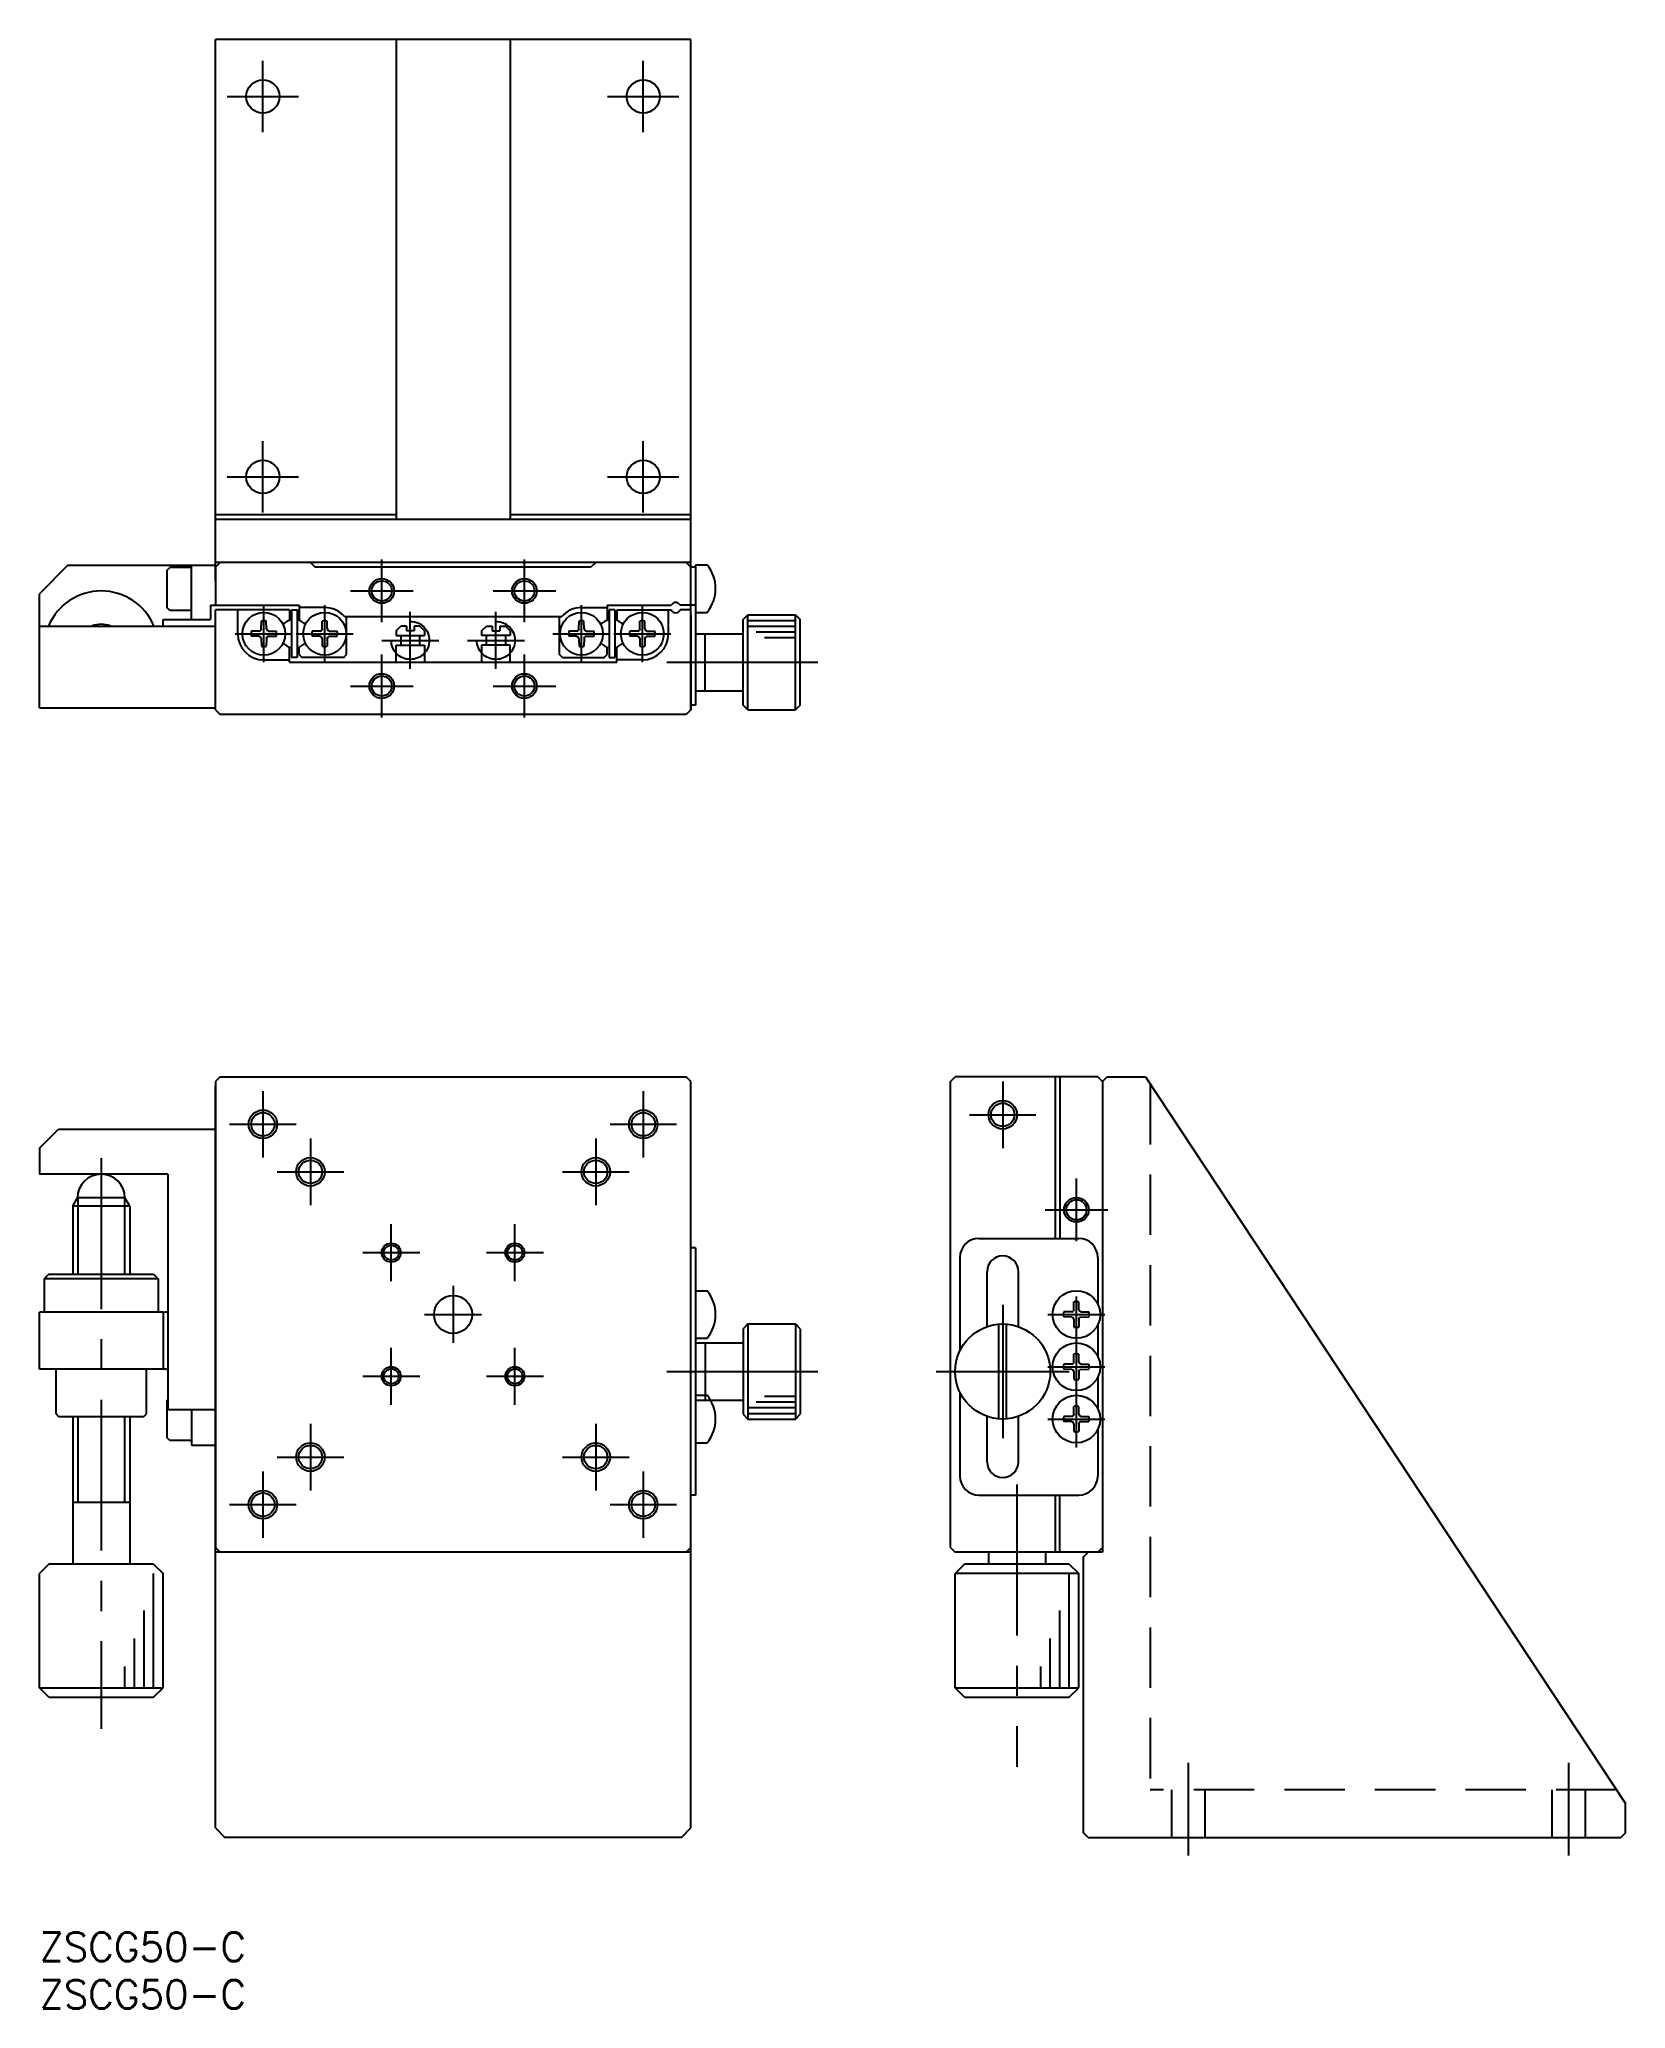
# Model space of a CAD drawing. Extents: x 0 to 167, y -8 to 199.
import ezdxf

# ---------------------------------------------------------------- set-up
doc = ezdxf.new("R2010")
doc.units = 0
doc.header["$LTSCALE"] = 0.5
doc.linetypes.add('CENTER', pattern=[50.8, 31.75, -6.35, 6.35, -6.35])
doc.linetypes.add('DASHED', pattern=[19.05, 12.7, -6.35])
for name, color, linetype in [('MSM_CENTER', 1, 'CENTER'), ('MSM_CONTINUOUS', 7, 'CONTINUOUS'), ('MSM_DASHED', 4, 'DASHED'), ('MSM_NARROW', 5, 'CONTINUOUS'), ('MSM_PART_NUMBER', 7, 'CONTINUOUS')]:
    doc.layers.add(name, color=color, linetype=linetype)
doc.styles.get("Standard").update_dxf_attribs({"font": 'txt.shx', "height": 3, "bigfont": 'bigfont.shx'})

# ---------------------------------------------------------------- blocks, each defined once
blk = doc.blocks.new('*U2')
at = {"layer": 'MSM_PART_NUMBER'}
blk.add_text('ZSCG50-C', height=3, dxfattribs=at).set_placement((0, -3))
blk = doc.blocks.new('*U3')
at = {"layer": 'MSM_PART_NUMBER'}
blk.add_text('ZSCG50-C', height=3, dxfattribs=at).set_placement((0, -8))

msp = doc.modelspace()

# ---------------------------------------------------------------- linework, layer by layer
at = {"layer": 'MSM_CENTER'}
for p, q in [((23.5, 189.34), (23.5, 196.84)), ((63.5, 189.34), (63.5, 196.84)), ((19.75, 193.09), (27.25, 193.09)), ((59.75, 193.09), (67.25, 193.09)), ((23.5, 149.34), (23.5, 156.84)), ((63.5, 149.34), (63.5, 156.84)), ((19.75, 153.09), (27.25, 153.09)), ((59.75, 153.09), (67.25, 153.09)), ((36, 137.79), (36, 144.39)), ((51, 137.79), (51, 144.39)), ((32.7, 141.09), (39.3, 141.09)), ((47.7, 141.09), (54.3, 141.09)), ((23.6, 133.59), (23.6, 139.59)), ((30, 133.59), (30, 139.59)), ((39, 132.89), (39, 138.89)), ((48, 132.89), (48, 138.89)), ((57, 133.59), (57, 139.59)), ((63.4, 133.59), (63.4, 139.59)), ((20.6, 136.59), (26.6, 136.59)), ((27, 136.59), (33, 136.59)), ((36, 135.89), (42, 135.89)), ((45, 135.89), (51, 135.89)), ((54, 136.59), (60, 136.59)), ((60.4, 136.59), (66.4, 136.59)), ((36, 127.79), (36, 134.39)), ((51, 127.79), (51, 134.39)), ((65.98, 133.59), (83.87, 133.59)), ((32.7, 131.09), (39.3, 131.09)), ((47.7, 131.09), (54.3, 131.09)), ((101.29, 89.5), (101.29, 82.5)), ((23.5, 88.5), (23.5, 81.5)), ((63.5, 88.5), (63.5, 81.5)), ((20, 85), (27, 85)), ((20, 85), (27, 85)), ((60, 85), (67, 85)), ((60, 85), (67, 85)), ((97.79, 86), (104.79, 86)), ((28.5, 83.5), (28.5, 76.5)), ((58.5, 83.5), (58.5, 76.5)), ((6.5, 81.44), (6.5, 21.44)), ((25, 80), (32, 80)), ((55, 80), (62, 80)), ((109.04, 72.7), (109.04, 79.3)), ((105.74, 76), (112.34, 76)), ((37, 68.5), (37, 74.5)), ((50, 68.5), (50, 74.5)), ((34, 71.5), (40, 71.5)), ((47, 71.5), (53, 71.5)), ((43.5, 68), (43.5, 62)), ((109.04, 51), (109.04, 68)), ((40.5, 65), (46.5, 65)), ((101.29, 66), (101.29, 52)), ((106.04, 65), (112.04, 65)), ((37, 55.5), (37, 61.5)), ((50, 55.5), (50, 61.5)), ((34, 58.5), (40, 58.5)), ((47, 58.5), (53, 58.5)), ((65.98, 59), (83.87, 59)), ((94.29, 59), (108.29, 59)), ((106.04, 59.5), (112.04, 59.5)), ((106.04, 54), (112.04, 54)), ((28.5, 53.5), (28.5, 46.5)), ((58.5, 53.5), (58.5, 46.5)), ((25, 50), (32, 50)), ((55, 50), (62, 50)), ((23.5, 48.5), (23.5, 41.5)), ((63.5, 48.5), (63.5, 41.5)), ((102.79, 47.11), (102.79, 17.42)), ((20, 45), (27, 45)), ((60, 45), (67, 45)), ((120.79, 17.85), (120.79, 8.09)), ((160.79, 17.85), (160.79, 8.09))]:
    msp.add_line(p, q, dxfattribs=at)
at = {"layer": 'MSM_CONTINUOUS'}
for p, q in [((18.5, 142.09), (18.5, 199.09)), ((68.5, 199.09), (18.5, 199.09)), ((37.5, 199.09), (37.5, 148.59)), ((49.5, 199.09), (49.5, 148.59)), ((68.5, 142.09), (68.5, 199.09)), ((37.5, 149.09), (18.5, 149.09)), ((68.5, 148.59), (18.5, 148.59)), ((68.5, 149.09), (49.5, 149.09)), ((3, 143.79), (0, 140.79)), ((3, 143.79), (18.5, 143.79)), ((13.4, 143.24), (13.7, 143.54)), ((13.4, 143.24), (13.4, 139.34)), ((16, 143.54), (13.7, 143.54)), ((16, 138.09), (16, 143.79)), ((68.5, 144.09), (18.5, 144.09)), ((19, 144.09), (18.5, 143.59)), ((18.5, 143.59), (18.5, 139.59)), ((28.5, 144.09), (29, 143.59)), ((58, 143.59), (29, 143.59)), ((58.5, 144.09), (58, 143.59)), ((68, 144.09), (68.5, 143.59)), ((68.5, 139.59), (68.5, 143.59)), ((69, 143.59), (68.5, 143.59)), ((69, 143.84), (69, 129.09)), ((69, 143.84), (70.22, 143.84)), ((0, 128.79), (0, 140.79)), ((13.7, 139.04), (13.4, 139.34)), ((16, 139.04), (13.7, 139.04)), ((18, 139.59), (18.5, 139.59)), ((18, 139.59), (18, 138.09)), ((18.5, 139.59), (27.3, 139.59)), ((18.5, 128.59), (18.5, 139.09)), ((26.3, 139.09), (18.5, 139.09)), ((20.85, 136.59), (20.85, 139.09)), ((26.3, 139.09), (26.3, 138.01)), ((26.5, 139.09), (26.5, 134.09)), ((26.5, 139.09), (27.1, 139.09)), ((27.1, 139.09), (27.1, 134.09)), ((27.3, 139.59), (27.3, 138.01)), ((30, 139.34), (27.3, 139.34)), ((57, 139.34), (59.7, 139.34)), ((59.7, 139.59), (66.44, 139.59)), ((59.7, 139.59), (59.7, 138.01)), ((60.5, 139.09), (59.9, 139.09)), ((59.9, 139.09), (59.9, 134.09)), ((60.5, 139.09), (60.5, 134.09)), ((60.7, 139.09), (66.44, 139.09)), ((60.7, 139.09), (60.7, 138.01)), ((66.15, 136.59), (66.15, 139.09)), ((69, 139.59), (67.36, 139.59)), ((68.5, 139.09), (67.36, 139.09)), ((68.5, 128.59), (68.5, 139.59)), ((69, 138.84), (70.22, 138.84)), ((0, 137.39), (18.5, 137.39)), ((13, 138.09), (18, 138.09)), ((13, 137.39), (13, 138.09)), ((23.12, 136.87), (22.28, 136.85)), ((23.12, 136.87), (23.25, 136.93)), ((23.33, 137.09), (23.25, 136.93)), ((23.33, 137.09), (23.34, 137.92)), ((23.87, 137.09), (23.86, 137.92)), ((23.87, 137.09), (23.95, 136.93)), ((24.08, 136.87), (23.95, 136.93)), ((24.08, 136.87), (24.92, 136.85)), ((29.52, 136.87), (28.68, 136.85)), ((29.52, 136.87), (29.65, 136.93)), ((29.73, 137.09), (29.65, 136.93)), ((29.73, 137.09), (29.74, 137.92)), ((30.27, 137.09), (30.26, 137.92)), ((30.27, 137.09), (30.35, 136.93)), ((30.48, 136.87), (30.35, 136.93)), ((30.48, 136.87), (31.32, 136.85)), ((32.08, 138.39), (54.92, 138.39)), ((32.3, 134.39), (32.3, 138.39)), ((37.5, 136.89), (38, 137.39)), ((37.5, 136.89), (37.5, 136.39)), ((38.6, 137.39), (38, 137.39)), ((38.6, 137.39), (38.6, 136.89)), ((39.4, 136.89), (38.6, 136.89)), ((40, 137.39), (39.4, 137.39)), ((39.4, 137.39), (39.4, 136.89)), ((40.5, 136.89), (40, 137.39)), ((40.5, 136.89), (40.5, 136.39)), ((46.5, 136.89), (47, 137.39)), ((46.5, 136.89), (46.5, 136.39)), ((47, 137.39), (47.6, 137.39)), ((47.6, 137.39), (47.6, 136.89)), ((47.6, 136.89), (48.4, 136.89)), ((48.4, 137.39), (49, 137.39)), ((48.4, 137.39), (48.4, 136.89)), ((49.5, 136.89), (49, 137.39)), ((49.5, 136.89), (49.5, 136.39)), ((54.7, 134.39), (54.7, 138.39)), ((56.52, 136.87), (55.68, 136.85)), ((56.52, 136.87), (56.65, 136.93)), ((56.73, 137.09), (56.65, 136.93)), ((56.73, 137.09), (56.74, 137.92)), ((57.27, 137.09), (57.26, 137.92)), ((57.27, 137.09), (57.35, 136.93)), ((57.48, 136.87), (57.35, 136.93)), ((57.48, 136.87), (58.32, 136.85)), ((62.92, 136.87), (62.08, 136.85)), ((62.92, 136.87), (63.05, 136.93)), ((63.13, 137.09), (63.05, 136.93)), ((63.13, 137.09), (63.14, 137.92)), ((63.67, 137.09), (63.66, 137.92)), ((63.67, 137.09), (63.75, 136.93)), ((63.88, 136.87), (63.75, 136.93)), ((63.88, 136.87), (64.72, 136.85)), ((68.5, 138.59), (68.5, 128.59)), ((74, 138.09), (74.5, 138.59)), ((74, 129.09), (74, 138.09)), ((74.5, 128.59), (74.5, 138.59)), ((74.5, 138.59), (79.5, 138.59)), ((79.5, 128.59), (79.5, 138.59)), ((79.5, 138.59), (80, 138.09)), ((80, 129.09), (80, 138.09)), ((23.12, 136.32), (22.28, 136.33)), ((23.12, 136.32), (23.25, 136.26)), ((23.33, 136.1), (23.25, 136.26)), ((23.33, 136.1), (23.34, 135.27)), ((23.87, 136.1), (23.86, 135.27)), ((23.87, 136.1), (23.95, 136.26)), ((24.08, 136.32), (23.95, 136.26)), ((24.08, 136.32), (24.92, 136.33)), ((26.3, 133.59), (26.3, 135.18)), ((27.3, 134.39), (27.3, 135.18)), ((29.52, 136.32), (28.68, 136.33)), ((29.52, 136.32), (29.65, 136.26)), ((29.73, 136.1), (29.65, 136.26)), ((29.73, 136.1), (29.74, 135.27)), ((30.27, 136.1), (30.26, 135.27)), ((30.27, 136.1), (30.35, 136.26)), ((30.48, 136.32), (30.35, 136.26)), ((30.48, 136.32), (31.32, 136.33)), ((37.5, 136.39), (40.5, 136.39)), ((37.5, 135.39), (40.5, 135.39)), ((37.5, 133.59), (37.5, 135.39)), ((38, 136.39), (38, 135.39)), ((40, 135.39), (40, 136.39)), ((40.5, 135.39), (40.5, 133.59)), ((49.5, 136.39), (46.5, 136.39)), ((49.5, 135.39), (46.5, 135.39)), ((46.5, 135.39), (46.5, 133.59)), ((47, 135.39), (47, 136.39)), ((49, 136.39), (49, 135.39)), ((49.5, 133.59), (49.5, 135.39)), ((56.52, 136.32), (55.68, 136.33)), ((56.52, 136.32), (56.65, 136.26)), ((56.73, 136.1), (56.65, 136.26)), ((56.73, 136.1), (56.74, 135.27)), ((57.27, 136.1), (57.26, 135.27)), ((57.27, 136.1), (57.35, 136.26)), ((57.48, 136.32), (57.35, 136.26)), ((57.48, 136.32), (58.32, 136.33)), ((59.7, 134.39), (59.7, 135.18)), ((60.7, 133.59), (60.7, 135.18)), ((62.92, 136.32), (62.08, 136.33)), ((62.92, 136.32), (63.05, 136.26)), ((63.13, 136.1), (63.05, 136.26)), ((63.13, 136.1), (63.14, 135.27)), ((63.67, 136.1), (63.66, 135.27)), ((63.67, 136.1), (63.75, 136.26)), ((63.88, 136.32), (63.75, 136.26)), ((63.88, 136.32), (64.72, 136.33)), ((69, 136.59), (74, 136.59)), ((70, 130.59), (70, 136.59)), ((23.6, 133.84), (26.3, 133.84)), ((26.3, 133.59), (60.7, 133.59)), ((27.1, 134.09), (26.5, 134.09)), ((27.3, 134.39), (27.6, 134.09)), ((32, 134.09), (27.6, 134.09)), ((32, 134.09), (32.3, 134.39)), ((55, 134.09), (54.7, 134.39)), ((55, 134.09), (59.4, 134.09)), ((59.4, 134.09), (59.7, 134.39)), ((59.9, 134.09), (60.5, 134.09)), ((63.4, 133.84), (60.7, 133.84)), ((69, 130.59), (74, 130.59)), ((0, 128.79), (18.5, 128.79)), ((18.5, 128.59), (19, 128.09)), ((68.5, 128.59), (68, 128.09)), ((69, 129.09), (68.5, 129.09)), ((74.5, 128.59), (74, 129.09)), ((74.5, 128.59), (79.5, 128.59)), ((80, 129.09), (79.5, 128.59)), ((68, 128.09), (19, 128.09)), ((19, 90), (18.5, 89.5)), ((18.5, 89.5), (18.5, 40.5)), ((19, 90), (68, 90)), ((19.5, 90), (67.5, 90)), ((68.5, 89.5), (68, 90)), ((68.5, 40.5), (68.5, 89.5)), ((95.79, 89.5), (96.29, 90)), ((95.79, 40.5), (95.79, 89.5)), ((111.29, 90), (96.29, 90)), ((106.79, 90), (106.79, 73)), ((107.29, 90), (107.29, 73)), ((111.79, 89.5), (111.29, 90)), ((111.79, 89.5), (111.29, 90)), ((111.79, 89.5), (112.29, 90)), ((111.79, 89.5), (111.79, 40)), ((112.29, 90), (116.29, 90)), ((116.29, 90), (166.79, 13.56)), ((18.5, 11), (18.5, 89)), ((68.5, 11), (68.5, 89)), ((0, 82.5), (2, 84.5)), ((2, 84.5), (18.5, 84.5)), ((0, 82.5), (0, 79.75)), ((13.5, 79.75), (0, 79.75)), ((13.5, 79.75), (13.5, 55)), ((3.5, 76.38), (4, 77.25)), ((9, 77.25), (4, 77.25)), ((9.5, 76.38), (9, 77.25)), ((3.5, 76.38), (3.5, 69.25)), ((9.5, 76.38), (3.5, 76.38)), ((9.5, 76.38), (9.5, 69.25)), ((98.79, 73), (109.29, 73)), ((69, 72), (68.5, 72)), ((69, 72), (69, 46)), ((96.79, 71), (96.79, 61.18)), ((111.29, 71), (111.29, 66.09)), ((1, 69.25), (0.5, 68.75)), ((12.5, 68.75), (0.5, 68.75)), ((0.5, 68.75), (0.5, 65.25)), ((1, 69.25), (12, 69.25)), ((12, 69.25), (12.5, 68.75)), ((12.5, 68.75), (12.5, 65.25)), ((99.64, 63.79), (99.64, 69.5)), ((102.94, 63.65), (102.94, 69.5)), ((69, 67.5), (70.22, 67.5)), ((108.76, 65.5), (108.78, 66.32)), ((109.31, 65.5), (109.3, 66.32)), ((13, 65.25), (0, 65.25)), ((0, 59.25), (0, 65.25)), ((13, 65.25), (13, 59.25)), ((108.55, 65.27), (107.71, 65.26)), ((108.55, 64.73), (107.71, 64.74)), ((108.55, 65.27), (108.69, 65.33)), ((108.55, 64.73), (108.69, 64.67)), ((108.76, 65.5), (108.69, 65.33)), ((108.76, 64.5), (108.69, 64.67)), ((108.76, 64.5), (108.78, 63.68)), ((109.31, 64.5), (109.3, 63.68)), ((109.31, 65.5), (109.38, 65.33)), ((109.31, 64.5), (109.38, 64.67)), ((109.52, 65.27), (109.38, 65.33)), ((109.52, 64.73), (109.38, 64.67)), ((109.52, 65.27), (110.36, 65.26)), ((109.52, 64.73), (110.36, 64.74)), ((69, 62.5), (70.22, 62.5)), ((74.5, 64), (74, 63.5)), ((74, 63.5), (74, 54.5)), ((74.5, 64), (74.5, 54)), ((74.5, 64), (79.5, 64)), ((79.5, 64), (79.5, 54)), ((80, 63.5), (79.5, 64)), ((80, 63.5), (80, 54.5)), ((100.89, 54.02), (100.89, 63.98)), ((101.69, 54.02), (101.69, 63.98)), ((111.29, 63.91), (111.29, 60.59)), ((69, 62), (74, 62)), ((70, 62), (70, 56)), ((108.76, 60), (108.78, 60.82)), ((109.31, 60), (109.3, 60.82)), ((13, 59.25), (0, 59.25)), ((1.75, 54.55), (1.75, 59.25)), ((11.25, 54.55), (11.25, 59.25)), ((108.55, 59.77), (107.71, 59.76)), ((108.55, 59.23), (107.71, 59.24)), ((108.55, 59.77), (108.69, 59.83)), ((108.55, 59.23), (108.69, 59.17)), ((108.76, 60), (108.69, 59.83)), ((108.76, 59), (108.69, 59.17)), ((108.76, 59), (108.78, 58.18)), ((109.31, 59), (109.3, 58.18)), ((109.31, 60), (109.38, 59.83)), ((109.31, 59), (109.38, 59.17)), ((109.52, 59.77), (109.38, 59.83)), ((109.52, 59.23), (109.38, 59.17)), ((109.52, 59.77), (110.36, 59.76)), ((109.52, 59.23), (110.36, 59.24)), ((111.29, 58.41), (111.29, 55.09)), ((13.4, 55.95), (13.5, 56.05)), ((13.4, 55.95), (13.4, 52.05)), ((69, 56.5), (70.22, 56.5)), ((69, 56), (74, 56)), ((96.79, 56.82), (96.79, 48)), ((2.05, 54.25), (1.75, 54.55)), ((10.95, 54.25), (2.05, 54.25)), ((3.5, 54.25), (3.5, 38.75)), ((9.5, 54.25), (9.5, 38.75)), ((10.95, 54.25), (11.25, 54.55)), ((13.5, 55), (18.5, 55)), ((16, 55), (16, 51.25)), ((74, 54.5), (74.5, 54)), ((74.5, 54), (79.5, 54)), ((79.5, 54), (80, 54.5)), ((99.64, 49.5), (99.64, 54.22)), ((102.94, 49.5), (102.94, 54.36)), ((108.55, 54.27), (107.71, 54.26)), ((108.55, 54.27), (108.69, 54.33)), ((108.76, 54.5), (108.69, 54.33)), ((108.76, 54.5), (108.78, 55.32)), ((109.31, 54.5), (109.3, 55.32)), ((109.31, 54.5), (109.38, 54.33)), ((109.52, 54.27), (109.38, 54.33)), ((109.52, 54.27), (110.36, 54.26)), ((13.7, 51.75), (13.4, 52.05)), ((108.55, 53.73), (107.71, 53.74)), ((108.55, 53.73), (108.69, 53.67)), ((108.76, 53.5), (108.69, 53.67)), ((108.76, 53.5), (108.78, 52.68)), ((109.31, 53.5), (109.3, 52.68)), ((109.31, 53.5), (109.38, 53.67)), ((109.52, 53.73), (109.38, 53.67)), ((109.52, 53.73), (110.36, 53.74)), ((111.29, 52.91), (111.29, 48)), ((16, 51.75), (13.7, 51.75)), ((16, 51.25), (18.5, 51.25)), ((69, 51.5), (70.22, 51.5)), ((69, 46), (68.5, 46)), ((98.79, 46), (109.29, 46)), ((106.79, 46), (106.79, 40)), ((107.29, 40), (107.29, 46)), ((3.5, 45.25), (9.5, 45.25)), ((18.5, 40.5), (19, 40)), ((68.5, 40), (18.5, 40)), ((68, 40), (19, 40)), ((68, 40), (68.5, 40.5)), ((95.79, 40.5), (96.29, 40)), ((111.79, 40), (96.29, 40)), ((99.79, 40), (99.79, 38.75)), ((105.79, 40), (105.79, 38.75)), ((109.79, 39.5), (110.29, 40)), ((109.79, 10.5), (109.79, 39.5)), ((111.79, 40.5), (111.29, 40)), ((1, 38.75), (0, 37.75)), ((0, 25.75), (0, 37.75)), ((12, 38.75), (1, 38.75)), ((12, 38.75), (13, 37.75)), ((13, 25.75), (13, 37.75)), ((97.29, 38.75), (96.29, 37.75)), ((109.29, 37.75), (96.29, 37.75)), ((96.29, 25.75), (96.29, 37.75)), ((108.29, 38.75), (97.29, 38.75)), ((108.29, 38.75), (109.29, 37.75)), ((109.29, 25.75), (109.29, 37.75)), ((1, 24.75), (0, 25.75)), ((0, 25.75), (13, 25.75)), ((12, 24.75), (13, 25.75)), ((96.29, 25.75), (109.29, 25.75)), ((97.29, 24.75), (96.29, 25.75)), ((108.29, 24.75), (109.29, 25.75)), ((1, 24.75), (12, 24.75)), ((97.29, 24.75), (108.29, 24.75)), ((166.79, 10.5), (166.79, 13.56)), ((18.5, 11), (19.5, 10)), ((67.5, 10), (68.5, 11)), ((110.29, 10), (109.79, 10.5)), ((166.79, 10.5), (166.29, 10)), ((67.5, 10), (19.5, 10)), ((110.29, 10), (166.29, 10))]:
    msp.add_line(p, q, dxfattribs=at)
for centre, radius in [((23.5, 193.09), 1.75), ((63.5, 193.09), 1.75), ((23.5, 153.09), 1.75), ((63.5, 153.09), 1.75), ((36, 141.09), 1.06), ((51, 141.09), 1.06), ((23.6, 136.59), 2.25), ((30, 136.59), 2.25), ((57, 136.59), 2.25), ((63.4, 136.59), 2.25), ((36, 131.09), 1.06), ((51, 131.09), 1.06), ((101.29, 86), 1.23), ((23.5, 85), 1.23), ((63.5, 85), 1.23), ((28.5, 80), 1.23), ((58.5, 80), 1.23), ((109.04, 76), 1.06), ((37, 71.5), 0.783), ((50, 71.5), 0.783), ((43.5, 65), 2), ((109.04, 65), 2.5), ((101.29, 59), 5), ((109.04, 59.5), 2.5), ((37, 58.5), 0.783), ((50, 58.5), 0.783), ((109.04, 54), 2.5), ((28.5, 50), 1.23), ((58.5, 50), 1.23), ((23.5, 45), 1.23), ((63.5, 45), 1.23)]:
    msp.add_circle(centre, radius, dxfattribs=at)
for centre, radius, start, end in [((67.1, 141.34), 4, 321.3178, 38.6822), ((6.5, 135.09), 6, 22.5403, 157.4597), ((30, 136.59), 2.75, 40.8851, 90), ((57, 136.59), 2.75, 90, 139.1149), ((66.9, 139.39), 0.5, 23.5782, 156.4218), ((66.9, 139.29), 0.5, 203.5782, 336.4218), ((6.5, 135.09), 2.5, 66.926, 113.0739), ((23.6, 136.59), 1.35, 168.8959, 191.1041), ((23.6, 136.59), 1.35, 78.8959, 101.1041), ((23.6, 136.59), 1.35, 348.8959, 11.1041), ((26.8, 136.59), 1.5, 101.537, 140.6872), ((26.8, 136.59), 1.5, 39.3129, 78.463), ((30, 136.59), 1.35, 168.8959, 191.1041), ((30, 136.59), 1.35, 78.8959, 101.1041), ((30, 136.59), 1.35, 348.8959, 11.1041), ((57, 136.59), 1.35, 168.8959, 191.1041), ((57, 136.59), 1.35, 78.8959, 101.1041), ((57, 136.59), 1.35, 348.8959, 11.1041), ((60.2, 136.59), 1.5, 101.537, 140.6871), ((60.2, 136.59), 1.5, 39.3129, 78.463), ((63.4, 136.59), 1.35, 168.8959, 191.1041), ((63.4, 136.59), 1.35, 78.8959, 101.1041), ((63.4, 136.59), 1.35, 348.8959, 11.1041), ((23.6, 136.59), 2.75, 180, 270), ((23.6, 136.59), 1.35, 258.8959, 281.1041), ((26.8, 136.59), 1.5, 219.3129, 258.463), ((26.8, 136.59), 1.5, 281.537, 320.6871), ((30, 136.59), 1.35, 258.8959, 281.1041), ((57, 136.59), 1.35, 258.8959, 281.1041), ((60.2, 136.59), 1.5, 219.3129, 258.463), ((60.2, 136.59), 1.5, 281.537, 320.6871), ((63.4, 136.59), 1.35, 258.8959, 281.1041), ((63.4, 136.59), 2.75, 270, 0), ((6.5, 77.25), 2.5, 360, 180), ((98.79, 71), 2, 90, 180), ((109.29, 71), 2, 0, 90), ((101.29, 69.5), 1.65, 0, 180), ((67.1, 65), 4, 321.3178, 38.6822), ((109.04, 65), 1.35, 78.8959, 101.1041), ((13, 68.25), 3, 270, 279.5941), ((109.04, 65), 1.35, 168.8959, 191.1041), ((109.04, 65), 1.35, 348.8959, 11.1041), ((109.04, 65), 1.35, 258.8959, 281.1041), ((109.04, 59.5), 1.35, 78.8959, 101.1041), ((13, 56.25), 3, 80.4059, 90), ((109.04, 59.5), 1.35, 168.8959, 191.1041), ((109.04, 59.5), 1.35, 258.8959, 281.1041), ((109.04, 59.5), 1.35, 348.8959, 11.1041), ((67.1, 54), 4, 321.3178, 38.6822), ((109.04, 54), 1.35, 168.8959, 191.1041), ((109.04, 54), 1.35, 78.8959, 101.1041), ((109.04, 54), 1.35, 348.8959, 11.1041), ((109.04, 54), 1.35, 258.8959, 281.1041), ((98.79, 48), 2, 180, 270), ((101.29, 49.5), 1.65, 180, 0), ((109.29, 48), 2, 270, 0)]:
    msp.add_arc(centre, radius, start, end, dxfattribs=at)
at = {"layer": 'MSM_DASHED'}
for p, q in [((116.79, 89.24), (116.79, 15)), ((165.83, 15), (116.79, 15)), ((119.04, 15), (119.04, 10)), ((122.54, 15), (122.54, 10)), ((159.04, 15), (159.04, 10)), ((162.54, 15), (162.54, 10))]:
    msp.add_line(p, q, dxfattribs=at)
for centre in [(39, 135.89), (48, 135.89)]:
    msp.add_circle(centre, 2, dxfattribs=at)
at = {"layer": 'MSM_NARROW'}
for p, q in [((74.5, 137.99), (79.5, 137.99)), ((74.5, 137.39), (79.5, 137.39)), ((75.36, 136.79), (79.5, 136.79)), ((76.23, 136.19), (79.5, 136.19)), ((4.04, 77.25), (4.04, 69.25)), ((8.96, 77.25), (8.96, 69.25)), ((76.23, 56.4), (79.5, 56.4)), ((4.04, 54.25), (4.04, 45.25)), ((8.96, 54.25), (8.96, 45.25)), ((74.5, 55.2), (79.5, 55.2)), ((74.5, 54.6), (79.5, 54.6)), ((75.36, 55.8), (79.5, 55.8)), ((12, 25.75), (12, 37.75)), ((108.29, 25.75), (108.29, 37.75)), ((11, 25.75), (11, 33.87)), ((107.29, 25.75), (107.29, 33.87)), ((10, 25.75), (10, 30.92)), ((106.29, 25.75), (106.29, 30.92)), ((9, 25.75), (9, 27.98)), ((105.29, 25.75), (105.29, 27.98))]:
    msp.add_line(p, q, dxfattribs=at)
for centre, radius in [((36, 141.09), 1.3), ((51, 141.09), 1.3), ((36, 131.09), 1.3), ((51, 131.09), 1.3), ((101.29, 86), 1.5), ((23.5, 85), 1.5), ((63.5, 85), 1.5), ((28.5, 80), 1.5), ((58.5, 80), 1.5), ((109.04, 76), 1.3), ((37, 71.5), 1), ((50, 71.5), 1), ((37, 58.5), 1), ((50, 58.5), 1), ((28.5, 50), 1.5), ((58.5, 50), 1.5), ((23.5, 45), 1.5), ((63.5, 45), 1.5)]:
    msp.add_circle(centre, radius, dxfattribs=at)

# ---------------------------------------------------------------- block references
at = {"layer": 'MSM_CONTINUOUS'}
for name in ['*U2', '*U3']:
    msp.add_blockref(name, (0, 0), dxfattribs=at)

doc.saveas('drawing.dxf')
